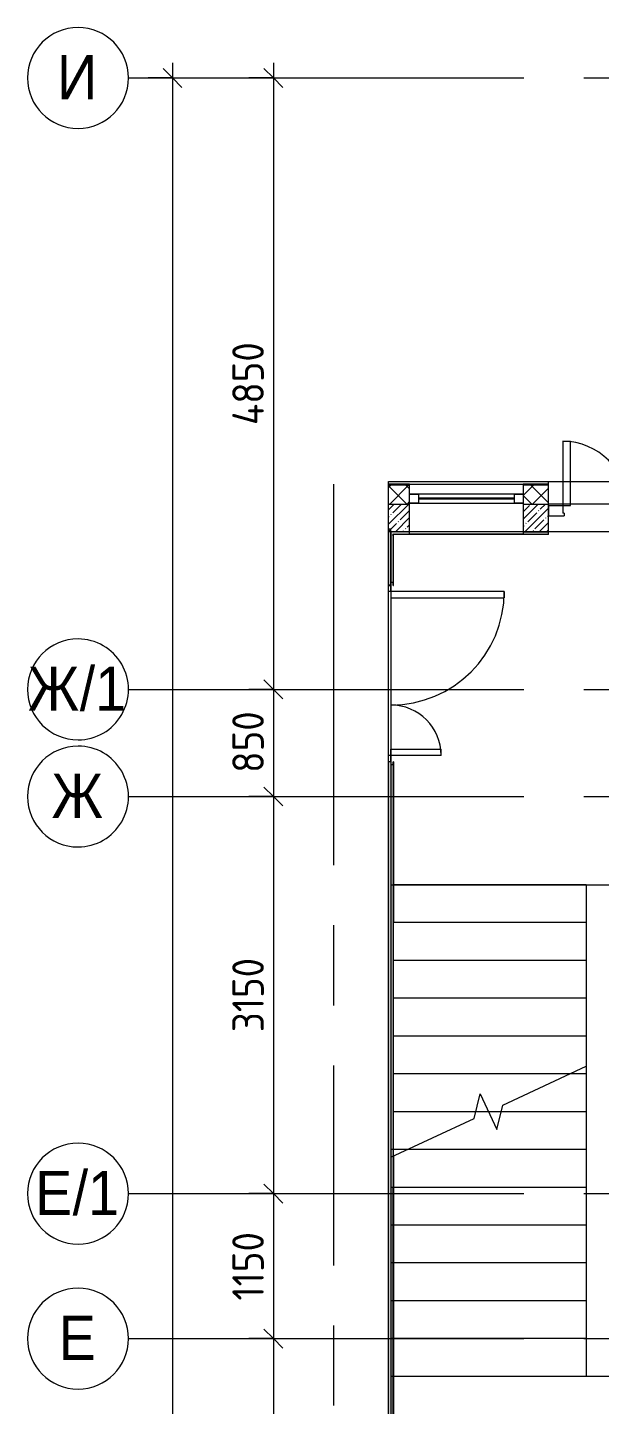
# Model space of a CAD drawing. Header units: millimetres. Extents: x 35881 to 234190, y -8553 to 29063.
# Drawn here: x 35881 to 40415, y 16478 to 27400 of the extents above; entities that cross this region are included whole.
import ezdxf

# ---------------------------------------------------------------- set-up
doc = ezdxf.new("R2010")
doc.units = ezdxf.units.MM
doc.linetypes.add('Осевая', pattern=[3175, 635, -476.25, 1587.5, -476.25])
for name, color, linetype, lineweight in [('A-ANNO-DIMS', 7, 'Continuous', 9), ('A-ANNO-DIMS-100', 7, 'Continuous', 9), ('A-DETL-GENF', 7, 'Continuous', 9), ('A-DOOR', 7, 'Continuous', 9), ('A-DOOR-1', 7, 'Continuous', 13), ('A-DOOR-FRAM', 7, 'Continuous', 13), ('A-GLAZ', 7, 'Continuous', 9), ('A-GLAZ-1', 7, 'Continuous', 13), ('A-WALL', 7, 'Continuous', 9), ('I-WALL', 7, 'Continuous', 9), ('S-STRS-1', 7, 'Continuous', 9), ('S-STRS-MBND', 7, 'Continuous', 9), ('Оси', 7, 'Continuous', 9), ('Оси-1', 7, 'Continuous', 20), ('Оси-2', 7, 'Осевая', 9)]:
    doc.layers.add(name, color=color, linetype=linetype, lineweight=lineweight)
doc.layers.add('A-WALL-1', color=7, linetype='Continuous', lineweight=9, true_color=0x3c3c3c)
doc.layers.add('A-WALL-FNSH-1', color=7, linetype='Continuous', lineweight=9, true_color=0x3c3c3c)
doc.styles.add('Arial', font='arial.ttf', dxfattribs={"width": 0.9, "height": 350})
doc.styles.add('ISOCPEUR', font='isocpeur.ttf', dxfattribs={"width": 0.9, "height": 250})
doc.dimstyles.new('ISO-2_5_0_9К_БОЛЬШОЙ', dxfattribs={"dimscale": 304.8, "dimtxt": 248.995294, "dimasz": 0.492126, "dimexe": 0.393701, "dimexo": 0.984252, "dimgap": 0, "dimtad": 1, "dimdec": 0, "dimrnd": 10, "dimzin": 0, "dimdsep": 46, "dimtxsty": 'ISOCPEUR', "dimblk1": 'OBLIQUE', "dimblk2": 'OBLIQUE', "dimsah": 1, "dimcen": 0.09, "dimdle": 0.393701, "dimazin": 0, "dimtfac": 1, "dimtdec": 4, "dimtix": 1, "dimtmove": 0, "dimatfit": 3, "dimfxl": 1, "dimtvp": 1, "dimtolj": 1, "dimtzin": 0, "dimarcsym": 2})
doc.dimstyles.new('ISO-2_5_0_9К_БОЛЬШОЙ_1', dxfattribs={"dimscale": 304.8, "dimtxt": 248.995294, "dimasz": 0.492126, "dimexe": 0.393701, "dimexo": 0.984252, "dimgap": 0, "dimtad": 1, "dimdec": 0, "dimrnd": 10, "dimzin": 0, "dimdsep": 46, "dimtxsty": 'ISOCPEUR', "dimblk1": 'OBLIQUE', "dimblk2": 'OBLIQUE', "dimsah": 1, "dimcen": 0.09, "dimdle": 0.393701, "dimazin": 0, "dimtfac": 1, "dimtdec": 4, "dimtix": 1, "dimtmove": 2, "dimatfit": 3, "dimfxl": 1, "dimtvp": 1, "dimtolj": 1, "dimtzin": 0, "dimarcsym": 2})
pattern_1 = [(45, (0, 0), (-57.02463, 57.02463), []), (45, (57.025, 0), (-57.02463, 57.02463), [100.806, -20.161, 3.353, -16.808])]
pattern_2 = [(0, (0, 0), (121.92, 30.48), [10.058, -81.382, 10.058, -81.382, -487.68]), (0, (0, 0), (121.92, 30.48), [-182.88, 10.058, -172.822, 10.058, -81.382, -213.36]), (0, (0, 0), (121.92, 30.48), [-457.2, 10.058, -50.902, 10.058, -142.342]), (120, (45.72, 15.24), (-87.356454, 90.345817), [10.058, -81.382, 10.058, -81.382, -487.68]), (120, (45.72, 15.24), (-87.356454, 90.345817), [-182.88, 10.058, -172.822, 10.058, -81.382, -213.36]), (120, (45.72, 15.24), (-87.356454, 90.345817), [-457.2, 10.058, -50.902, 10.058, -142.342]), (240, (60.96, 76.2), (-34.563546, -120.825817), [10.058, -81.382, 10.058, -81.382, -487.68]), (240, (60.96, 76.2), (-34.563546, -120.825817), [-182.88, 10.058, -172.822, 10.058, -81.382, -213.36]), (240, (60.96, 76.2), (-34.563546, -120.825817), [-457.2, 10.058, -50.902, 10.058, -142.342])]

# ---------------------------------------------------------------- blocks, each defined once
blk = doc.blocks.new('110_Дверь_СКБ_2Ст - Д-1 Лестничная клетка EIS60-24280000-План размещения напольных электротехнических лючков и розеток 1 этажа в осях 12-23')
at = {"layer": 'A-DOOR'}
for centre, radius, start, end in [((-638, 110), 900, 0, 90), ((662, 110), 400, 90, 180)]:
    blk.add_arc(centre, radius, start, end, dxfattribs=at)
at = {"layer": 'A-DOOR-1'}
for p, q in [((-638, 1010), (-588, 1010)), ((-638, 1010), (-638, 110)), ((-588, 110), (-588, 1010)), ((662, 510), (612, 510)), ((612, 110), (612, 510)), ((662, 510), (662, 110)), ((-638, 110), (-588, 110)), ((662, 110), (612, 110))]:
    blk.add_line(p, q, dxfattribs=at)
at = {"layer": 'A-DOOR-FRAM'}
for p, q in [((-638, 110), (-688, 110)), ((-688, 110), (-688, 93)), ((-638, 110), (-638, 93)), ((712, 110), (662, 110)), ((662, 110), (662, 93)), ((712, 110), (712, 93))]:
    blk.add_line(p, q, dxfattribs=at)
blk = doc.blocks.new('110_Дверь_СКБ_2Ст_Наружная - ДН-1_л__ Двухстворчатая 1350 х3200 _ЛК_ в свету с верхним остеклением 2-22448815-План размещения напольных электротехнических лючков и розеток 1 этажа в осях 12-23')
at = {"layer": 'A-DOOR'}
for centre, radius, start, end in [((754.5, -91), 960, 90, 180), ((-715.5, -91), 510, 0, 90)]:
    blk.add_arc(centre, radius, start, end, dxfattribs=at)
at = {"layer": 'A-DOOR-1'}
for p, q in [((754.5, 869), (694.5, 869)), ((694.5, -91), (694.5, 869)), ((754.5, 869), (754.5, -91)), ((-715.5, 419), (-655.5, 419)), ((-715.5, 419), (-715.5, -91)), ((-655.5, -91), (-655.5, 419)), ((-715.5, -91), (-655.5, -91)), ((754.5, -91), (694.5, -91))]:
    blk.add_line(p, q, dxfattribs=at)
at = {"layer": 'A-DOOR-FRAM'}
for p, q in [((-830.5, -91), (-830.5, -171)), ((-830.5, -91), (-715.5, -91)), ((-715.5, -91), (-715.5, -151)), ((754.5, -91), (754.5, -151)), ((754.5, -91), (869.5, -91)), ((869.5, -91), (869.5, -171)), ((-830.5, -171), (-705.5, -171)), ((-705.5, -151), (-715.5, -151)), ((-705.5, -151), (-705.5, -171)), ((744.5, -151), (744.5, -171)), ((754.5, -151), (744.5, -151)), ((744.5, -171), (869.5, -171))]:
    blk.add_line(p, q, dxfattribs=at)
blk = doc.blocks.new('120_Окно_СКБ_1Ст - 120_Окно_СКБ_1Ст 900х2500_h_ глухое-23537403-План размещения напольных электротехнических лючков и розеток 1 этажа в осях 12-23')
at = {"layer": 'A-GLAZ'}
for p, q in [((450, 3), (-450, 3)), ((-450, -67), (450, -67)), ((380, -27), (-380, -27)), ((380, -37), (-380, -37))]:
    blk.add_line(p, q, dxfattribs=at)
at = {"layer": 'A-GLAZ-1'}
for p, q in [((-450, -67), (-450, 3)), ((-450, 3), (-380, 3)), ((-380, 3), (-380, -67)), ((380, -67), (380, 3)), ((380, 3), (450, 3)), ((450, 3), (450, -67)), ((-380, -67), (-450, -67)), ((450, -67), (380, -67))]:
    blk.add_line(p, q, dxfattribs=at)
blk = doc.blocks.new('DET_L_Линия разрыва - М100-30654842-План размещения напольных электротехнических лючков и розеток 1 этажа в осях 12-23')
at = {"layer": 'A-DETL-GENF'}
blk.add_line((11740, 0), (0, 0), dxfattribs=at)
blk = doc.blocks.new('Ось сетки - D8-29747960-План размещения напольных электротехнических лючков и розеток 1 этажа в осях 12-23')
at = {"layer": 'Оси-1'}
for start, end in [(360, 180), (180, 360)]:
    blk.add_arc((0, 0), 4, start, end, dxfattribs=at)
blk = doc.blocks.new('DIMBLOCK19-План размещения напольных электротехнических лючков и розеток 1 этажа в осях 12-23')
at = {"layer": 'A-ANNO-DIMS-100'}
for p, q in [((37830, 27120), (37830, 22150)), ((37636, 27000), (37950, 27000)), ((37830, 27000), (37636, 27000)), ((37636, 22150), (37950, 22150)), ((37830, 22150), (37636, 22150))]:
    blk.add_line(p, q, dxfattribs=at)
at = {"layer": 'A-ANNO-DIMS-100', "lineweight": 20}
for p, q in [((37830, 27000), (37755, 27075)), ((37830, 27000), (37905, 26925)), ((37830, 22150), (37755, 22225)), ((37830, 22150), (37905, 22075))]:
    blk.add_line(p, q, dxfattribs=at)
at = {"layer": 'A-ANNO-DIMS-100', "color": 0, "insert": (37504, 24247), "char_height": 250, "width": 787.21, "attachment_point": 1, "rotation": 90, "line_spacing_factor": 1.149209, "style": 'ISOCPEUR'}
blk.add_mtext('4850', dxfattribs=at)
blk = doc.blocks.new('_Oblique')
at = {"color": 0, "linetype": 'ByBlock', "lineweight": -2}
blk.add_line((-0.5, -0.5), (0.5, 0.5), dxfattribs=at)
blk = doc.blocks.new('DIMBLOCK20-План размещения напольных электротехнических лючков и розеток 1 этажа в осях 12-23')
at = {"layer": 'A-ANNO-DIMS-100', "lineweight": 20}
for p, q in [((37830, 22150), (37755, 22225)), ((37830, 22150), (37905, 22075)), ((37830, 21300), (37755, 21375)), ((37830, 21300), (37905, 21225))]:
    blk.add_line(p, q, dxfattribs=at)
at = {"layer": 'A-ANNO-DIMS-100'}
for p, q in [((37636, 22150), (37950, 22150)), ((37830, 22150), (37636, 22150)), ((37830, 22150), (37830, 21300)), ((37636, 21300), (37950, 21300)), ((37830, 21300), (37636, 21300))]:
    blk.add_line(p, q, dxfattribs=at)
at = {"layer": 'A-ANNO-DIMS-100', "color": 0, "insert": (37504, 21488), "char_height": 250, "width": 568.86, "attachment_point": 1, "rotation": 90, "line_spacing_factor": 1.149209, "style": 'ISOCPEUR'}
blk.add_mtext('850', dxfattribs=at)
blk = doc.blocks.new('DIMBLOCK21-План размещения напольных электротехнических лючков и розеток 1 этажа в осях 12-23')
at = {"layer": 'A-ANNO-DIMS-100'}
for p, q in [((37636, 21300), (37950, 21300)), ((37830, 21300), (37636, 21300)), ((37830, 21300), (37830, 18150)), ((37636, 18150), (37950, 18150)), ((37830, 18150), (37636, 18150))]:
    blk.add_line(p, q, dxfattribs=at)
at = {"layer": 'A-ANNO-DIMS-100', "lineweight": 20}
for p, q in [((37830, 21300), (37755, 21375)), ((37830, 21300), (37905, 21225)), ((37830, 18150), (37755, 18225)), ((37830, 18150), (37905, 18075))]:
    blk.add_line(p, q, dxfattribs=at)
at = {"layer": 'A-ANNO-DIMS-100', "color": 0, "insert": (37504, 19431), "char_height": 250, "width": 706.76, "attachment_point": 1, "rotation": 90, "line_spacing_factor": 1.149209, "style": 'ISOCPEUR'}
blk.add_mtext('3150', dxfattribs=at)
blk = doc.blocks.new('DIMBLOCK22-План размещения напольных электротехнических лючков и розеток 1 этажа в осях 12-23')
at = {"layer": 'A-ANNO-DIMS-100'}
for p, q in [((37636, 18150), (37950, 18150)), ((37830, 18150), (37636, 18150)), ((37830, 18150), (37830, 17000)), ((37636, 17000), (37950, 17000)), ((37830, 17000), (37636, 17000))]:
    blk.add_line(p, q, dxfattribs=at)
at = {"layer": 'A-ANNO-DIMS-100', "lineweight": 20}
for p, q in [((37830, 18150), (37755, 18225)), ((37830, 18150), (37905, 18075)), ((37830, 17000), (37755, 17075)), ((37830, 17000), (37905, 16925))]:
    blk.add_line(p, q, dxfattribs=at)
at = {"layer": 'A-ANNO-DIMS-100', "color": 0, "insert": (37504, 17302), "char_height": 250, "width": 655.05, "attachment_point": 1, "rotation": 90, "line_spacing_factor": 1.149209, "style": 'ISOCPEUR'}
blk.add_mtext('1150', dxfattribs=at)
blk = doc.blocks.new('DIMBLOCK23-План размещения напольных электротехнических лючков и розеток 1 этажа в осях 12-23')
at = {"layer": 'A-ANNO-DIMS-100', "lineweight": 20}
for p, q in [((37830, 17000), (37755, 17075)), ((37830, 17000), (37905, 16925)), ((37830, 15000), (37755, 15075)), ((37830, 15000), (37905, 14925))]:
    blk.add_line(p, q, dxfattribs=at)
at = {"layer": 'A-ANNO-DIMS-100'}
for p, q in [((37636, 17000), (37950, 17000)), ((37830, 17000), (37636, 17000)), ((37830, 17000), (37830, 15000)), ((37636, 15000), (37950, 15000)), ((37830, 15000), (37636, 15000))]:
    blk.add_line(p, q, dxfattribs=at)
at = {"layer": 'A-ANNO-DIMS-100', "color": 0, "insert": (37504, 15684), "char_height": 250, "width": 758.48, "attachment_point": 1, "rotation": 90, "line_spacing_factor": 1.149209, "style": 'ISOCPEUR'}
blk.add_mtext('2000', dxfattribs=at)
blk = doc.blocks.new('DIMBLOCK31-План размещения напольных электротехнических лючков и розеток 1 этажа в осях 12-23')
at = {"layer": 'A-ANNO-DIMS-100'}
for p, q in [((37030, 27120), (37030, -120)), ((36836, 27000), (37150, 27000)), ((37030, 27000), (36836, 27000)), ((36836, 0), (37150, 0)), ((37030, 0), (36836, 0))]:
    blk.add_line(p, q, dxfattribs=at)
at = {"layer": 'A-ANNO-DIMS-100', "lineweight": 20}
for p, q in [((37030, 27000), (36955, 27075)), ((37030, 27000), (37105, 26925)), ((37030, 0), (36955, 75)), ((37030, 0), (37105, -75))]:
    blk.add_line(p, q, dxfattribs=at)
at = {"layer": 'A-ANNO-DIMS-100', "color": 0, "insert": (36704, 13572), "char_height": 250, "width": 948.1, "attachment_point": 1, "rotation": 90, "line_spacing_factor": 1.149209, "style": 'ISOCPEUR'}
blk.add_mtext('27000', dxfattribs=at)

msp = doc.modelspace()

# ---------------------------------------------------------------- hatches: boundary and pattern name
at = {"layer": 'A-WALL'}
h = msp.add_hatch(dxfattribs=at)
h.set_pattern_fill('FP_17', color=256, style=0, pattern_type=2)
h.set_pattern_definition([(45, (0, 0), (-70.71068, 70.71068), []), (135, (0, 0), (-70.71068, -70.71068), [])])
h.paths.add_polyline_path([(41930, 23619.7), (41930, 23769.7), (41710, 23769.7), (41710, 23620), (41910, 23619.7)])
h.paths.add_polyline_path([(40010, 23620), (40010, 23769.7), (39810, 23769.7), (39810, 23620)])
h.paths.add_polyline_path([(38910, 23620), (38910, 23769.7), (38742.7, 23769.7), (38742.7, 23620)])
at = {"layer": 'I-WALL'}
h = msp.add_hatch(dxfattribs=at)
h.set_pattern_fill('FP_1', color=256, style=0, pattern_type=2)
h.set_pattern_definition(pattern_1)
h.paths.add_polyline_path([(42140, 23400), (42160, 23400), (42160, 23620), (41710, 23620), (41710, 23400), (41898.8, 23400)])
h.paths.add_polyline_path([(40010, 23400), (40010, 23620), (39810, 23620), (39810, 23400)])
h.paths.add_polyline_path([(38910, 23400), (38910, 23620), (38742.7, 23619.9), (38742.7, 23400)])
h = msp.add_hatch(dxfattribs=at)
h.set_pattern_fill('FP_1', color=256, style=0, pattern_type=2)
h.set_pattern_definition(pattern_1)
h.paths.add_polyline_path([(38742.7, 10450), (38760, 10450), (38760, 11768.5), (38540, 11658.5), (38540, 11561.2), (38742.7, 11459.9), (38742.7, 10582.1)])
h.paths.add_polyline_path([(38760, 12051.2), (38760, 12125), (38742.7, 12125), (38742.7, 12059.9)])
h.paths.add_polyline_path([(38742.7, 13525), (38760, 13525), (38760, 21575.3), (38742.7, 21575.3), (38742.7, 14834.4)])
h.paths.add_polyline_path([(38760, 22975.3), (38760, 23420.3), (38742.7, 23420.3), (38742.7, 22975.3)])
h = msp.add_hatch(dxfattribs=at)
h.set_pattern_fill('FP_58', color=256, style=0, pattern_type=2)
h.set_pattern_definition(pattern_2)
h.paths.add_polyline_path([(42140, 23380), (42140, 23400), (41760, 23400), (41760, 23380), (42127, 23380)])
h.paths.add_polyline_path([(38910, 23380), (38910, 23400), (38760, 23400), (38760, 23380), (38807, 23380)])
h.paths.add_polyline_path([(40010, 23380), (40010, 23400), (39810, 23400), (39810, 23380)])
h = msp.add_hatch(dxfattribs=at)
h.set_pattern_fill('FP_58', color=256, style=0, pattern_type=2)
h.set_pattern_definition(pattern_2)
h.paths.add_polyline_path([(38780, 15200), (38780, 21550.3), (38760, 21550.3), (38760, 15200)])
h.paths.add_polyline_path([(38760, 23000.3), (38780, 23000.3), (38780, 23380), (38760, 23380), (38760, 23359.5)])

# ---------------------------------------------------------------- linework, layer by layer
at = {"layer": 'A-WALL'}
for p, q in [((38742.7, 23799.7), (41910, 23799.7)), ((38910, 23772.7), (38742.7, 23772.7)), ((38910, 23769.7), (38742.7, 23769.7)), ((38910, 23777.7), (39810, 23777.7)), ((40010, 23772.7), (39810, 23772.7)), ((40010, 23769.7), (39810, 23769.7)), ((40010, 23777.7), (40010, 23799.7)), ((38742.7, 23620), (38910, 23620)), ((39810, 23620), (40010, 23620)), ((41710, 23619.7), (40010, 23619.7)), ((38780, 23380), (38910, 23380)), ((38780, 23367), (38780, 23380))]:
    msp.add_line(p, q, dxfattribs=at)
at = {"layer": 'A-WALL-1'}
for p, q in [((38910, 23380), (38910, 23769.7)), ((39810, 23769.7), (39810, 23380)), ((40010, 23380), (40010, 23769.7)), ((38760, 23420.3), (38742.7, 23420.3)), ((38910, 23400), (38742.7, 23400)), ((38760, 22975.3), (38760, 23420.3)), ((39810, 23400), (40010, 23400)), ((39810, 23380), (40010, 23380)), ((38742.7, 22975.3), (38760, 22975.3)), ((38760, 23000.3), (38780, 23000.3)), ((38760, 21575.3), (38742.7, 21575.3)), ((38760, 21575.3), (38760, 15200)), ((38780, 21550.3), (38760, 21550.3)), ((38780, 15220), (38780, 18198.1))]:
    msp.add_line(p, q, dxfattribs=at)
at = {"layer": 'A-WALL-FNSH-1'}
for p, q in [((38910, 23777.7), (38742.7, 23777.7)), ((38910, 23769.7), (38910, 23777.7)), ((40010, 23777.7), (39810, 23777.7)), ((39810, 23777.7), (39810, 23769.7)), ((40010, 23769.7), (40010, 23777.7)), ((38781, 22975.3), (38781, 23379)), ((38910, 23379), (38910, 23380)), ((39810, 23380), (39810, 23379)), ((40010, 23379), (40010, 23380)), ((38780, 23367), (38780, 23000.3)), ((38780, 22975.3), (38781, 22975.3)), ((38781, 21575.3), (38780, 21575.3)), ((38780, 21550.3), (38780, 18198.1)), ((38780, 20300), (38781, 20300)), ((38781, 18448.4), (38781, 20300)), ((38780, 18198.1), (38781, 18198.1)), ((38781, 17819.6), (38780, 17819.6))]:
    msp.add_line(p, q, dxfattribs=at)
at = {"layer": 'I-WALL'}
for p, q in [((40010, 23379), (38780, 23379)), ((39810, 23400), (38910, 23400)), ((39810, 23380), (38910, 23380)), ((38780, 22975.3), (38780, 23000.3)), ((38780, 21550.3), (38780, 21575.3)), ((38781, 21575.3), (38781, 20300)), ((38780, 20700), (38781, 20700)), ((38781, 18448.4), (38781, 15230)), ((38781, 18219.6), (38780, 18219.6))]:
    msp.add_line(p, q, dxfattribs=at)
at = {"layer": 'S-STRS-1'}
for p, q in [((40310, 20600), (38780, 20600)), ((40310, 20600), (38780, 20600)), ((40310, 20600), (40310, 20300)), ((40310, 20300), (38780, 20300)), ((40310, 20300), (38780, 20300)), ((40310, 20300), (40310, 20000)), ((40310, 20000), (38780, 20000)), ((40310, 20000), (38780, 20000)), ((40310, 20000), (40310, 19700)), ((40310, 19700), (38780, 19700)), ((40310, 19700), (38780, 19700)), ((40310, 19700), (40310, 19400)), ((40310, 19400), (38780, 19400)), ((40310, 19400), (38780, 19400)), ((40310, 19400), (40310, 19161.4)), ((40178.4, 19100), (38780, 19100)), ((40178.4, 19100), (38780, 19100)), ((39434.6, 18800), (38780, 18800)), ((39434.6, 18800), (38780, 18800)), ((39635.4, 18800), (39535, 18800)), ((39635.4, 18800), (39535, 18800)), ((38760, 18500), (38760, 18438.6)), ((38891.6, 18500), (38760, 18500)), ((38891.6, 18500), (38760, 18500))]:
    msp.add_line(p, q, dxfattribs=at)
at = {"layer": 'S-STRS-MBND'}
for p, q in [((38760, 23400), (38760, 20600)), ((42160, 23400), (38760, 23400)), ((38760, 20600), (40610, 20600)), ((39648.3, 18852.8), (40310, 19161.4)), ((40310, 19161.4), (40310, 16700)), ((40310, 19100), (40178.4, 19100)), ((40310, 19100), (40178.4, 19100)), ((39421.7, 18747.2), (39469, 18941.6)), ((39469, 18941.6), (39601, 18658.4)), ((39535, 18800), (39434.6, 18800)), ((39535, 18800), (39434.6, 18800)), ((39601, 18658.4), (39648.3, 18852.8)), ((40310, 18800), (39635.4, 18800)), ((40310, 18800), (39635.4, 18800)), ((38760, 18438.6), (39421.7, 18747.2)), ((40310, 18500), (38891.6, 18500)), ((40310, 18500), (38891.6, 18500)), ((38760, 18438.6), (38760, 16700)), ((40310, 18200), (38760, 18200)), ((40310, 18200), (38760, 18200)), ((40310, 17900), (38760, 17900)), ((40310, 17900), (38760, 17900)), ((40310, 17600), (38760, 17600)), ((40310, 17600), (38760, 17600)), ((40310, 17300), (38760, 17300)), ((40310, 17300), (38760, 17300)), ((40310, 17000), (38760, 17000)), ((40310, 17000), (38760, 17000)), ((38760, 16700), (38760, 15200)), ((40310, 16700), (38760, 16700)), ((40310, 16700), (38760, 16700)), ((40610, 16700), (40310, 16700))]:
    msp.add_line(p, q, dxfattribs=at)
at = {"layer": 'Оси'}
for p, q in [((36680.8, 27000), (39180.8, 27000)), ((38310, 21277.7), (38310, 23777.7)), ((36680.8, 22150), (39180.8, 22150)), ((36680.8, 21300), (39180.8, 21300)), ((36680.8, 18150), (39180.8, 18150)), ((36680.8, 17000), (39180.8, 17000))]:
    msp.add_line(p, q, dxfattribs=at)
at = {"layer": 'Оси-2'}
for p, q in [((39180.8, 27000), (82200, 27000)), ((39180.8, 22150), (82200, 22150)), ((39180.8, 21300), (82200, 21300)), ((38310, 593.7), (38310, 21277.7)), ((39180.8, 18150), (82200, 18150)), ((39180.8, 17000), (82200, 17000))]:
    msp.add_line(p, q, dxfattribs=at)

# ---------------------------------------------------------------- block references
at = {"layer": 'A-DETL-GENF', "rotation": 270.0000000000003}
msp.add_blockref('DET_L_Линия разрыва - М100-30654842-План размещения напольных электротехнических лючков и розеток 1 этажа в осях 12-23', (38742.7, 23799.7), dxfattribs=at)
at = {"layer": 'A-DOOR'}
msp.add_blockref('110_Дверь_СКБ_2Ст_Наружная - ДН-1_л__ Двухстворчатая 1350 х3200 _ЛК_ в свету с верхним остеклением 2-22448815-План размещения напольных электротехнических лючков и розеток 1 этажа в осях 12-23', (40840.5, 23698.7), dxfattribs=at)
at = {"layer": 'A-DOOR', "rotation": 269.9999999999999}
msp.add_blockref('110_Дверь_СКБ_2Ст - Д-1 Лестничная клетка EIS60-24280000-План размещения напольных электротехнических лючков и розеток 1 этажа в осях 12-23', (38650, 22287.8), dxfattribs=at)
at = {"layer": 'A-GLAZ'}
msp.add_blockref('120_Окно_СКБ_1Ст - 120_Окно_СКБ_1Ст 900х2500_h_ глухое-23537403-План размещения напольных электротехнических лючков и розеток 1 этажа в осях 12-23', (39360, 23694.7), dxfattribs=at)
at = {"layer": 'Оси-1', "xscale": 99.99999999999993, "yscale": 99.99999999999993, "zscale": 99.99999999999993}
for p, rotation in [((36280.8, 27000), 269.9999999999994), ((36280.8, 22150), 269.9999999999995), ((36280.8, 21300), 269.9999999999995), ((36280.8, 18150), 269.9999999999994), ((36280.8, 17000), 269.9999999999994)]:
    msp.add_blockref('Ось сетки - D8-29747960-План размещения напольных электротехнических лючков и розеток 1 этажа в осях 12-23', p, dxfattribs=dict(at, rotation=rotation))

# ---------------------------------------------------------------- texts
at = {"layer": 'Оси', "char_height": 350, "attachment_point": 1, "style": 'Arial'}
for s, insert, width in [('\\fArial|b0|i0|c204|p34|;\\W.9;И', (36116.4, 27181), 389.62), ('\\fArial|b0|i0|c204|p34|;\\W.9;Ж', (35884.2, 22331), 497.848), ('/1', (36294.9, 22331), 454.557), ('\\fArial|b0|i0|c204|p34|;\\W.9;Ж', (36071.8, 21481), 497.848), ('/1', (36238.5, 18331), 454.557), ('\\fArial|b0|i0|c204|p34|;\\W.9;Е', (35940.9, 18331), 360.759), ('\\fArial|b0|i0|c204|p34|;\\W.9;Е', (36128.1, 17181), 360.759)]:
    msp.add_mtext(s, dxfattribs=dict(at, insert=insert, width=width))

# ---------------------------------------------------------------- dimensions: what is measured, and where the dimension line sits
at = {"layer": 'A-ANNO-DIMS'}
dim = msp.add_linear_dim(base=(37030.3, 0), p1=(37136.4, 27000), p2=(37136.4, 0), angle=90, dimstyle='ISO-2_5_0_9К_БОЛЬШОЙ_1', override={"dimpost": '<>', "dimfxl": 26999.999823}, dxfattribs=at)
dim.commit()
dim.dimension.update_dxf_attribs({"geometry": 'DIMBLOCK31-План размещения напольных электротехнических лючков и розеток 1 этажа в осях 12-23', "text_midpoint": (36870.3, 14046), "dimtype": 160, "text_rotation": 90})
for base, p1, p2, override, picture, middle in [((37830.3, 22150), (37936.4, 27000), (37936.4, 22150), {"dimpost": '<>', "dimfxl": 4849.999753}, 'DIMBLOCK19-План размещения напольных электротехнических лючков и розеток 1 этажа в осях 12-23', (37705.3, 24575)), ((37830.3, 21300), (37936.4, 22150), (37936.4, 21300), {"dimpost": '<>', "dimfxl": 850}, 'DIMBLOCK20-План размещения напольных электротехнических лючков и розеток 1 этажа в осях 12-23', (37705.3, 21725)), ((37830.3, 18150), (37936.4, 21300), (37936.4, 18150), {"dimpost": '<>', "dimfxl": 3150}, 'DIMBLOCK21-План размещения напольных электротехнических лючков и розеток 1 этажа в осях 12-23', (37705.3, 19725)), ((37830.3, 17000), (37936.4, 18150), (37936.4, 17000), {"dimpost": '<>', "dimfxl": 1150}, 'DIMBLOCK22-План размещения напольных электротехнических лючков и розеток 1 этажа в осях 12-23', (37705.3, 17575)), ((37830.3, 15000), (37936.4, 17000), (37936.4, 15000), {"dimpost": '<>', "dimfxl": 2000.000075}, 'DIMBLOCK23-План размещения напольных электротехнических лючков и розеток 1 этажа в осях 12-23', (37705.3, 16000))]:
    dim = msp.add_linear_dim(base=base, p1=p1, p2=p2, angle=90, dimstyle='ISO-2_5_0_9К_БОЛЬШОЙ', override=override, dxfattribs=at)
    dim.commit()
    dim.dimension.update_dxf_attribs({"geometry": picture, "text_midpoint": middle})

doc.saveas('drawing.dxf')
